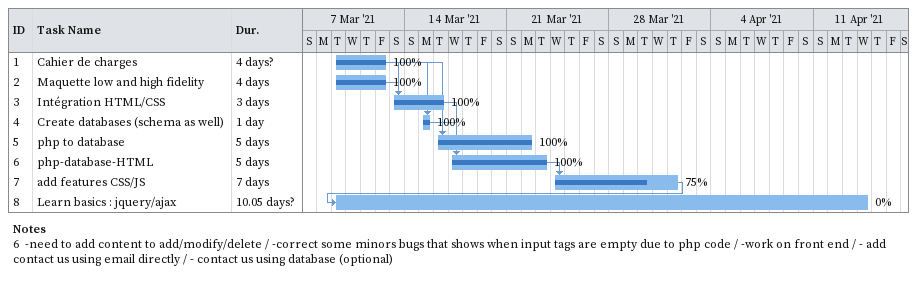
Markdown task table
| ID | Task | Duration | Start | Finish | Predecessors | % complete |
|---|---|---|---|---|---|---|
| 1 | Cahier de charges | 4d? | 2021-03-09 | 2021-03-12 |  | 100 |
| 2 | Maquette low and high fidelity | 4d | 2021-03-09 | 2021-03-12 |  | 100 |
| 3 | Intégration HTML/CSS | 3d | 2021-03-13 | 2021-03-16 | 1, 2 | 100 |
| 4 | Create databases (schema as well) | 1d | 2021-03-15 | 2021-03-15 | 1 | 100 |
| 5 | php to database | 5d | 2021-03-16 | 2021-03-22 | 4, 1 | 100 |
| 6 | php-database-HTML | 5d | 2021-03-17 | 2021-03-23 | 3, 4 | 100 |
| 7 | add features CSS/JS | 7d | 2021-03-24 | 2021-04-01 | 6 | 75 |
| 8 | Learn basics : jquery/ajax | 10.05d? | 2021-03-09 | 2021-04-14 | 7 | 0 |

Notes
- 6: -need to add content to add/modify/delete / -correct some minors bugs that shows when input tags are empty due to php code / -work on front end / - add contact us using email directly / - contact us using database (optional)
